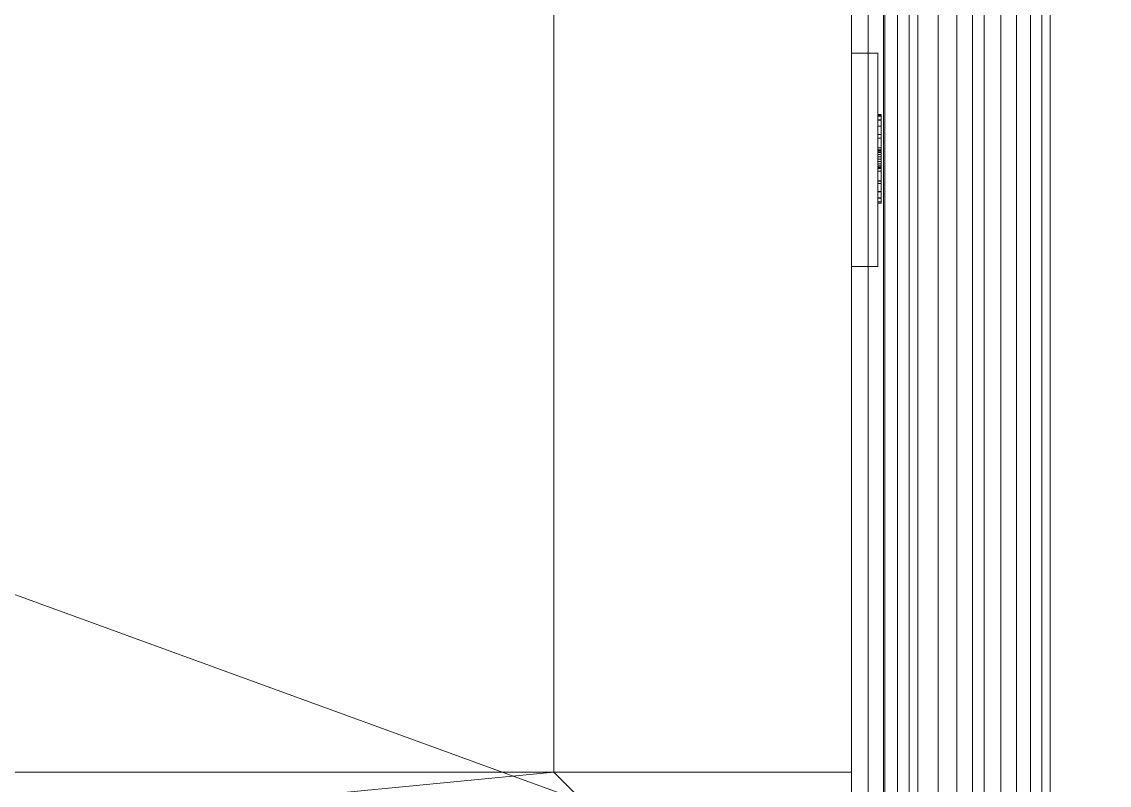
# Model space of a CAD drawing. Header units: inches. Extents: x -550 to 0, y -429 to 0.
# Drawn here: x -324.79 to -308.36, y -313.45 to -301.91 of the extents above; entities that cross this region are included whole.
import ezdxf

# ---------------------------------------------------------------- set-up
doc = ezdxf.new("R2010")
doc.units = ezdxf.units.IN
doc.header["$MEASUREMENT"] = 0
for name, color, linetype, lineweight in [('A-CLNG', 13, 'Continuous', 13), ('A-FLOR', 192, 'Continuous', 13), ('A-GENM', 13, 'Continuous', 9), ('A-WALL', 113, 'Continuous', 13), ('E-ELEC-FIXT', 91, 'Continuous', 9), ('Q-CASE', 31, 'Continuous', 9)]:
    doc.layers.add(name, color=color, linetype=linetype, lineweight=lineweight)

# ---------------------------------------------------------------- blocks, each defined once
blk = doc.blocks.new('Casework 1 - Casework 1-699169-_3D_')
at = {"layer": 'Q-CASE'}
mesh = blk.add_polyface(dxfattribs=at)
corners = [(-242.5, -291.25, 35), (-268.5, -291.25, 35), (-268.5, -398.25, 35), (-306.25, -398.25, 35), (-306.25, -422.25, 35), (-242.5, -422.25, 35), (-264, -358.25, 35), (-264, -341, 35), (-263.94, -340.547, 35), (-263.766, -340.125, 35), (-263.487, -339.763, 35), (-263.125, -339.484, 35), (-262.703, -339.31, 35), (-262.25, -339.25, 35), (-253, -339.25, 35), (-251.447, -339.454, 35), (-250, -340.054, 35), (-248.757, -341.007, 35), (-247.804, -342.25, 35), (-247.204, -343.697, 35), (-247, -345.25, 35), (-247, -354.25, 35), (-247.204, -355.803, 35), (-247.804, -357.25, 35), (-248.757, -358.493, 35), (-250, -359.446, 35), (-251.447, -360.046, 35), (-253, -360.25, 35), (-262, -360.25, 35), (-262.518, -360.182, 35), (-263, -359.982, 35), (-263.414, -359.664, 35), (-263.732, -359.25, 35), (-263.932, -358.768, 35), (-363.25, -398.25, 35), (-363.25, -422.25, 35), (-339.25, -422.25, 35), (-339.25, -398.25, 35)]
mesh.append_faces([[corners[k] for k in face] for face in [(35, 36, 37, 34)]])
mesh.append_faces([[corners[k] for k in face] for face in [(18, 0, 17), (23, 5, 22), (12, 1, 11), (9, 1, 8), (31, 2, 30), (33, 2, 32), (6, 2, 33), (29, 2, 28)]], dxfattribs={"vtx0": -1, "vtx1": -1})
mesh.append_faces([[corners[k] for k in face] for face in [(0, 18, 19), (0, 20, 21), (5, 23, 24), (2, 26, 27), (2, 25, 26), (2, 27, 28), (1, 9, 10), (2, 6, 7)]], dxfattribs={"vtx0": -1, "vtx2": -1})
mesh.append_faces([[corners[k] for k in face] for face in [(5, 24, 25, 2)]], dxfattribs={"vtx0": -1, "vtx2": -1, "vtx3": -1})
mesh.append_faces([[corners[k] for k in face] for face in [(19, 20, 0), (16, 17, 0), (15, 16, 0), (12, 13, 1), (10, 11, 1), (13, 14, 1), (31, 32, 2), (29, 30, 2)]], dxfattribs={"vtx1": -1, "vtx2": -1})
mesh.append_faces([[corners[k] for k in face] for face in [(14, 15, 0, 1), (21, 22, 5, 0), (7, 8, 1, 2)]], dxfattribs={"vtx1": -1, "vtx3": -1})
mesh.append_faces([[corners[k] for k in face] for face in [(2, 3, 4, 5)]], dxfattribs={"vtx3": -1})
mesh = blk.add_polyface(dxfattribs=at)
corners = [(-242.5, -291.25, 33), (-242.5, -422.25, 33), (-306.25, -422.25, 33), (-306.25, -398.25, 33), (-268.5, -398.25, 33), (-268.5, -291.25, 33), (-264, -341, 33), (-264, -358.25, 33), (-263.932, -358.768, 33), (-263.732, -359.25, 33), (-263.414, -359.664, 33), (-263, -359.982, 33), (-262.518, -360.182, 33), (-262, -360.25, 33), (-253, -360.25, 33), (-251.447, -360.046, 33), (-250, -359.446, 33), (-248.757, -358.493, 33), (-247.804, -357.25, 33), (-247.204, -355.803, 33), (-247, -354.25, 33), (-247, -345.25, 33), (-247.204, -343.697, 33), (-247.804, -342.25, 33), (-248.757, -341.007, 33), (-250, -340.054, 33), (-251.447, -339.454, 33), (-253, -339.25, 33), (-262.25, -339.25, 33), (-262.703, -339.31, 33), (-263.125, -339.484, 33), (-263.487, -339.763, 33), (-263.766, -340.125, 33), (-263.94, -340.547, 33), (-363.25, -422.25, 33), (-363.25, -398.25, 33), (-339.25, -398.25, 33), (-339.25, -422.25, 33)]
mesh.append_faces([[corners[k] for k in face] for face in [(34, 35, 36, 37)]])
mesh.append_faces([[corners[k] for k in face] for face in [(4, 1, 2, 3)]], dxfattribs={"vtx0": -1})
mesh.append_faces([[corners[k] for k in face] for face in [(32, 5, 31), (9, 4, 8), (26, 0, 25), (23, 0, 22), (15, 4, 14), (17, 1, 16), (14, 4, 13)]], dxfattribs={"vtx0": -1, "vtx1": -1})
mesh.append_faces([[corners[k] for k in face] for face in [(16, 1, 4, 15)]], dxfattribs={"vtx0": -1, "vtx1": -1, "vtx2": -1})
mesh.append_faces([[corners[k] for k in face] for face in [(5, 32, 33), (5, 33, 6, 4), (4, 6, 7), (4, 12, 13), (0, 23, 24), (1, 18, 19)]], dxfattribs={"vtx0": -1, "vtx2": -1})
mesh.append_faces([[corners[k] for k in face] for face in [(28, 29, 5), (30, 31, 5), (29, 30, 5), (7, 8, 4), (11, 12, 4), (10, 11, 4), (9, 10, 4), (26, 27, 0), (24, 25, 0), (21, 22, 0), (19, 20, 1), (17, 18, 1)]], dxfattribs={"vtx1": -1, "vtx2": -1})
mesh.append_faces([[corners[k] for k in face] for face in [(27, 28, 5, 0), (20, 21, 0, 1)]], dxfattribs={"vtx1": -1, "vtx3": -1})
mesh = blk.add_polyface(dxfattribs=at)
corners = [(-363.25, -399.25, 33), (-363.25, -422.25, 33), (-242.5, -422.25, 33), (-242.5, -292.25, 33), (-267.5, -292.25, 33), (-267.5, -308.25, 33), (-244.713, -308.25, 33), (-244.713, -330.25, 33), (-267.5, -330.25, 33), (-267.5, -399.25, 33), (-306.25, -399.25, 33), (-306.25, -421.25, 33), (-339.25, -421.25, 33), (-339.25, -399.25, 33), (-264, -358.25, 33), (-264, -341, 33), (-263.94, -340.547, 33), (-263.766, -340.125, 33), (-263.487, -339.763, 33), (-263.125, -339.484, 33), (-262.703, -339.31, 33), (-262.25, -339.25, 33), (-253, -339.25, 33), (-251.447, -339.454, 33), (-250, -340.054, 33), (-248.757, -341.007, 33), (-247.804, -342.25, 33), (-247.204, -343.697, 33), (-247, -345.25, 33), (-247, -354.25, 33), (-247.204, -355.803, 33), (-247.804, -357.25, 33), (-248.757, -358.493, 33), (-250, -359.446, 33), (-251.447, -360.046, 33), (-253, -360.25, 33), (-262, -360.25, 33), (-262.518, -360.182, 33), (-263, -359.982, 33), (-263.414, -359.664, 33), (-263.732, -359.25, 33), (-263.932, -358.768, 33)]
mesh.append_faces([[corners[k] for k in face] for face in [(6, 3, 4, 5)]], dxfattribs={"vtx0": -1})
mesh.append_faces([[corners[k] for k in face] for face in [(30, 2, 29), (19, 8, 18), (41, 9, 40), (38, 9, 37)]], dxfattribs={"vtx0": -1, "vtx1": -1})
mesh.append_faces([[corners[k] for k in face] for face in [(29, 2, 7, 28), (33, 9, 2, 32)]], dxfattribs={"vtx0": -1, "vtx1": -1, "vtx2": -1})
mesh.append_faces([[corners[k] for k in face] for face in [(3, 6, 7, 2), (7, 26, 27), (7, 27, 28), (22, 7, 8, 21), (2, 30, 31), (2, 31, 32), (9, 35, 36), (9, 34, 35), (9, 33, 34), (9, 36, 37), (9, 39, 40), (9, 41, 14)]], dxfattribs={"vtx0": -1, "vtx2": -1})
mesh.append_faces([[corners[k] for k in face] for face in [(25, 26, 7), (24, 25, 7), (23, 24, 7), (22, 23, 7), (19, 20, 8), (17, 18, 8), (16, 17, 8), (20, 21, 8), (15, 16, 8), (38, 39, 9)]], dxfattribs={"vtx1": -1, "vtx2": -1})
mesh.append_faces([[corners[k] for k in face] for face in [(14, 15, 8, 9), (11, 12, 1, 2)]], dxfattribs={"vtx1": -1, "vtx3": -1})
mesh.append_faces([[corners[k] for k in face] for face in [(9, 10, 11, 2)]], dxfattribs={"vtx2": -1, "vtx3": -1})
mesh.append_faces([[corners[k] for k in face] for face in [(12, 13, 0, 1)]], dxfattribs={"vtx3": -1})
mesh = blk.add_polyface(dxfattribs=at)
corners = [(-242.5, -292.25), (-242.5, -422.25), (-363.25, -422.25), (-363.25, -402.25), (-264.5, -402.25), (-264.5, -292.25)]
mesh.append_faces([[corners[k] for k in face] for face in [(0, 1, 4, 5)]], dxfattribs={"vtx1": -1})
mesh.append_faces([[corners[k] for k in face] for face in [(2, 3, 4, 1)]], dxfattribs={"vtx2": -1})
mesh = blk.add_polyface(dxfattribs=at)
corners = [(-267.5, -292.25, 3), (-264.5, -292.25, 3), (-264.5, -308.25, 3), (-267.5, -308.25, 3), (-267.5, -399.25, 3), (-267.5, -330.25, 3), (-264.5, -330.25, 3), (-264.5, -402.25, 3), (-306.25, -402.25, 3), (-306.25, -399.25, 3), (-363.25, -402.25, 3), (-363.25, -399.25, 3), (-339.25, -399.25, 3), (-339.25, -402.25, 3)]
mesh.append_faces([[corners[k] for k in face] for face in [(0, 1, 2, 3), (12, 13, 10, 11)]])
mesh.append_faces([[corners[k] for k in face] for face in [(4, 7, 8, 9)]], dxfattribs={"vtx0": -1})
mesh.append_faces([[corners[k] for k in face] for face in [(6, 7, 4, 5)]], dxfattribs={"vtx1": -1})
blk = doc.blocks.new('Switch 4 - Switch 4-645439-_3D_')
at = {"layer": 'E-ELEC-FIXT'}
mesh = blk.add_polyface(dxfattribs=at)
corners = [(-1.612, 0.394), (-1.612, 0.394, 4.893), (1.612, 0.394, 4.893), (1.612, 0.394)]
mesh.append_faces([[corners[k] for k in face] for face in [(2, 3, 0, 1)]])
mesh = blk.add_polyface(dxfattribs=at)
corners = [(-1.612, 0.394), (1.612, 0.394), (1.612, 0), (-1.612, 0)]
mesh.append_faces([[corners[k] for k in face] for face in [(0, 1, 2, 3)]])
mesh = blk.add_polyface(dxfattribs=at)
corners = [(1.612, 0.394, 4.893), (-1.612, 0.394, 4.893), (-1.612, 0, 4.893), (1.612, 0, 4.893)]
mesh.append_faces([[corners[k] for k in face] for face in [(0, 1, 2, 3)]])
mesh = blk.add_polyface(dxfattribs=at)
corners = [(-1.612, 0.394, 4.893), (-1.612, 0.394), (-1.612, 0), (-1.612, 0, 4.893)]
mesh.append_faces([[corners[k] for k in face] for face in [(0, 1, 2, 3)]])
mesh = blk.add_polyface(dxfattribs=at)
corners = [(0.358, 0.444, 2.841), (-0.384, 0.444, 2.841), (-0.509, 0.444, 2.948), (-0.604, 0.444, 3.083), (-0.663, 0.444, 3.237), (-0.683, 0.444, 3.4), (-0.663, 0.444, 3.563), (-0.604, 0.444, 3.717), (-0.509, 0.444, 3.851), (-0.384, 0.444, 3.959), (0.358, 0.444, 3.959), (0.482, 0.444, 3.851), (0.577, 0.444, 3.717), (0.636, 0.444, 3.563), (0.656, 0.444, 3.4), (0.636, 0.444, 3.237), (0.577, 0.444, 3.083), (0.482, 0.444, 2.948), (-0.183, 0.444, 3.735), (-0.328, 0.444, 3.735), (-0.328, 0.444, 3.317), (-0.183, 0.444, 3.317), (0.17, 0.444, 3.7), (0.17, 0.444, 3.346), (0.32, 0.444, 3.346), (0.32, 0.444, 3.7), (0.131, 0.444, 2.904), (0.131, 0.444, 3.04), (0.126, 0.444, 3.076), (0.112, 0.444, 3.11), (0.09, 0.444, 3.139), (0.06, 0.444, 3.162), (0.026, 0.444, 3.176), (-0.01, 0.444, 3.181), (-0.046, 0.444, 3.176), (-0.08, 0.444, 3.162), (-0.11, 0.444, 3.139), (-0.132, 0.444, 3.11), (-0.146, 0.444, 3.076), (-0.151, 0.444, 3.04), (-0.151, 0.444, 2.904), (0.356, 0.444, 1.346), (-0.383, 0.444, 1.346), (-0.507, 0.444, 1.453), (-0.601, 0.444, 1.587), (-0.66, 0.444, 1.74), (-0.68, 0.444, 1.903), (-0.66, 0.444, 2.065), (-0.601, 0.444, 2.218), (-0.507, 0.444, 2.352), (-0.383, 0.444, 2.459), (0.356, 0.444, 2.459), (0.48, 0.444, 2.352), (0.574, 0.444, 2.218), (0.633, 0.444, 2.065), (0.653, 0.444, 1.903), (0.633, 0.444, 1.74), (0.574, 0.444, 1.587), (0.48, 0.444, 1.453), (-0.183, 0.444, 2.199), (-0.326, 0.444, 2.199), (-0.326, 0.444, 1.846), (-0.183, 0.444, 1.846), (0.169, 0.444, 2.202), (0.169, 0.444, 1.849), (0.319, 0.444, 1.849), (0.319, 0.444, 2.202), (0.13, 0.444, 1.409), (0.13, 0.444, 1.544), (0.125, 0.444, 1.581), (0.111, 0.444, 1.614), (0.089, 0.444, 1.643), (0.06, 0.444, 1.666), (0.026, 0.444, 1.68), (-0.01, 0.444, 1.684), (-0.046, 0.444, 1.68), (-0.08, 0.444, 1.666), (-0.109, 0.444, 1.643), (-0.131, 0.444, 1.614), (-0.146, 0.444, 1.581), (-0.15, 0.444, 1.544), (-0.15, 0.444, 1.409)]
mesh.append_faces([[corners[k] for k in face] for face in [(28, 17, 27), (25, 13, 24), (5, 20, 4), (69, 58, 68), (66, 54, 65), (46, 61, 45)]], dxfattribs={"vtx0": -1, "vtx1": -1})
mesh.append_faces([[corners[k] for k in face] for face in [(10, 22, 18, 9), (51, 63, 59, 50)]], dxfattribs={"vtx0": -1, "vtx1": -1, "vtx2": -1})
mesh.append_faces([[corners[k] for k in face] for face in [(0, 26, 27, 17), (23, 30, 31), (24, 28, 29), (23, 31, 32), (24, 15, 16), (23, 32, 33), (21, 35, 36), (21, 34, 35), (21, 36, 37, 20), (2, 38, 39), (6, 19, 20, 5), (9, 18, 19, 8), (41, 67, 68, 58), (64, 71, 72), (65, 69, 70), (64, 72, 73), (65, 56, 57), (59, 63, 64, 62), (64, 73, 74), (62, 76, 77), (62, 75, 76), (62, 77, 78, 61), (43, 79, 80), (50, 59, 60, 49), (47, 60, 61, 46)]], dxfattribs={"vtx0": -1, "vtx2": -1})
mesh.append_faces([[corners[k] for k in face] for face in [(24, 16, 17, 28), (20, 37, 38, 2), (65, 57, 58, 69), (61, 78, 79, 43)]], dxfattribs={"vtx0": -1, "vtx2": -1, "vtx3": -1})
mesh.append_faces([[corners[k] for k in face] for face in [(24, 13, 14, 15), (25, 11, 12, 13), (20, 2, 3, 4), (19, 6, 7, 8), (65, 54, 55, 56), (61, 43, 44, 45), (60, 47, 48, 49)]], dxfattribs={"vtx0": -1, "vtx3": -1})
mesh.append_faces([[corners[k] for k in face] for face in [(53, 54, 66, 52)]], dxfattribs={"vtx1": -1, "vtx2": -1})
mesh.append_faces([[corners[k] for k in face] for face in [(33, 34, 21, 23), (74, 75, 62, 64)]], dxfattribs={"vtx1": -1, "vtx2": -1, "vtx3": -1})
mesh.append_faces([[corners[k] for k in face] for face in [(40, 26, 0, 1), (29, 30, 23, 24), (25, 22, 10, 11), (22, 23, 21, 18), (39, 40, 1, 2), (81, 67, 41, 42), (70, 71, 64, 65), (66, 63, 51, 52), (80, 81, 42, 43)]], dxfattribs={"vtx1": -1, "vtx3": -1})
mesh = blk.add_polyface(dxfattribs=at)
corners = [(-0.384, 0.444, 3.959), (-0.509, 0.444, 3.851), (-0.604, 0.444, 3.717), (-0.663, 0.444, 3.563), (-0.683, 0.444, 3.4), (-0.663, 0.444, 3.237), (-0.604, 0.444, 3.083), (-0.509, 0.444, 2.948), (-0.384, 0.444, 2.841), (-0.384, 0.394, 2.841), (-0.509, 0.394, 2.948), (-0.604, 0.394, 3.083), (-0.663, 0.394, 3.237), (-0.683, 0.394, 3.4), (-0.663, 0.394, 3.563), (-0.604, 0.394, 3.717), (-0.509, 0.394, 3.851), (-0.384, 0.394, 3.959)]
mesh.append_faces([[corners[k] for k in face] for face in [(9, 10, 7, 8), (0, 1, 16, 17)]], dxfattribs={"vtx1": -1})
mesh.append_faces([[corners[k] for k in face] for face in [(10, 11, 6, 7), (11, 12, 5, 6), (4, 5, 12, 13), (13, 14, 3, 4), (14, 15, 2, 3), (15, 16, 1, 2)]], dxfattribs={"vtx1": -1, "vtx3": -1})
mesh = blk.add_polyface(dxfattribs=at)
corners = [(0.358, 0.394, 2.841), (0.482, 0.394, 2.948), (0.577, 0.394, 3.083), (0.636, 0.394, 3.237), (0.656, 0.394, 3.4), (0.636, 0.394, 3.563), (0.577, 0.394, 3.717), (0.482, 0.394, 3.851), (0.358, 0.394, 3.959), (-0.384, 0.394, 3.959), (-0.509, 0.394, 3.851), (-0.604, 0.394, 3.717), (-0.663, 0.394, 3.563), (-0.683, 0.394, 3.4), (-0.663, 0.394, 3.237), (-0.604, 0.394, 3.083), (-0.509, 0.394, 2.948), (-0.384, 0.394, 2.841), (-0.183, 0.394, 3.735), (-0.183, 0.394, 3.317), (-0.328, 0.394, 3.317), (-0.328, 0.394, 3.735), (0.17, 0.394, 3.7), (0.32, 0.394, 3.7), (0.32, 0.394, 3.346), (0.17, 0.394, 3.346), (0.131, 0.394, 2.904), (-0.151, 0.394, 2.904), (-0.151, 0.394, 3.04), (-0.146, 0.394, 3.076), (-0.132, 0.394, 3.11), (-0.11, 0.394, 3.139), (-0.08, 0.394, 3.162), (-0.046, 0.394, 3.176), (-0.01, 0.394, 3.181), (0.026, 0.394, 3.176), (0.06, 0.394, 3.162), (0.09, 0.394, 3.139), (0.112, 0.394, 3.11), (0.126, 0.394, 3.076), (0.131, 0.394, 3.04), (0.356, 0.394, 1.346), (0.48, 0.394, 1.453), (0.574, 0.394, 1.587), (0.633, 0.394, 1.74), (0.653, 0.394, 1.903), (0.633, 0.394, 2.065), (0.574, 0.394, 2.218), (0.48, 0.394, 2.352), (0.356, 0.394, 2.459), (-0.383, 0.394, 2.459), (-0.507, 0.394, 2.352), (-0.601, 0.394, 2.218), (-0.66, 0.394, 2.065), (-0.68, 0.394, 1.903), (-0.66, 0.394, 1.74), (-0.601, 0.394, 1.587), (-0.507, 0.394, 1.453), (-0.383, 0.394, 1.346), (-0.183, 0.394, 2.199), (-0.183, 0.394, 1.846), (-0.326, 0.394, 1.846), (-0.326, 0.394, 2.199), (0.169, 0.394, 2.202), (0.319, 0.394, 2.202), (0.319, 0.394, 1.849), (0.169, 0.394, 1.849), (0.13, 0.394, 1.409), (-0.15, 0.394, 1.409), (-0.15, 0.394, 1.544), (-0.146, 0.394, 1.581), (-0.131, 0.394, 1.614), (-0.109, 0.394, 1.643), (-0.08, 0.394, 1.666), (-0.046, 0.394, 1.68), (-0.01, 0.394, 1.684), (0.026, 0.394, 1.68), (0.06, 0.394, 1.666), (0.089, 0.394, 1.643), (0.111, 0.394, 1.614), (0.125, 0.394, 1.581), (0.13, 0.394, 1.544)]
mesh.append_faces([[corners[k] for k in face] for face in [(29, 16, 28), (21, 12, 20), (4, 24, 3), (70, 57, 69), (62, 53, 61), (45, 65, 44)]], dxfattribs={"vtx0": -1, "vtx1": -1})
mesh.append_faces([[corners[k] for k in face] for face in [(17, 27, 28, 16), (27, 17, 0, 26), (19, 31, 32), (20, 29, 30), (19, 32, 33), (20, 14, 15), (22, 18, 19, 25), (19, 33, 34), (25, 36, 37), (25, 35, 36), (25, 37, 38, 24), (1, 39, 40), (5, 23, 24, 4), (8, 22, 23, 7), (58, 68, 69, 57), (68, 58, 41, 67), (60, 72, 73), (61, 70, 71), (60, 73, 74), (61, 55, 56), (60, 74, 75), (66, 77, 78), (66, 76, 77), (66, 78, 79, 65), (42, 80, 81), (49, 63, 64, 48), (46, 64, 65, 45)]], dxfattribs={"vtx0": -1, "vtx2": -1})
mesh.append_faces([[corners[k] for k in face] for face in [(20, 15, 16, 29), (24, 38, 39, 1), (61, 56, 57, 70), (65, 79, 80, 42)]], dxfattribs={"vtx0": -1, "vtx2": -1, "vtx3": -1})
mesh.append_faces([[corners[k] for k in face] for face in [(20, 12, 13, 14), (21, 10, 11, 12), (24, 1, 2, 3), (23, 5, 6, 7), (61, 53, 54, 55), (65, 42, 43, 44), (64, 46, 47, 48)]], dxfattribs={"vtx0": -1, "vtx3": -1})
mesh.append_faces([[corners[k] for k in face] for face in [(52, 53, 62, 51)]], dxfattribs={"vtx1": -1, "vtx2": -1})
mesh.append_faces([[corners[k] for k in face] for face in [(8, 9, 18, 22), (34, 35, 25, 19), (49, 50, 59, 63), (75, 76, 66, 60)]], dxfattribs={"vtx1": -1, "vtx2": -1, "vtx3": -1})
mesh.append_faces([[corners[k] for k in face] for face in [(30, 31, 19, 20), (21, 18, 9, 10), (40, 26, 0, 1), (71, 72, 60, 61), (62, 59, 50, 51), (59, 60, 66, 63), (81, 67, 41, 42)]], dxfattribs={"vtx1": -1, "vtx3": -1})
mesh = blk.add_polyface(dxfattribs=at)
corners = [(-0.383, 0.444, 2.459), (-0.507, 0.444, 2.352), (-0.601, 0.444, 2.218), (-0.66, 0.444, 2.065), (-0.68, 0.444, 1.903), (-0.66, 0.444, 1.74), (-0.601, 0.444, 1.587), (-0.507, 0.444, 1.453), (-0.383, 0.444, 1.346), (-0.383, 0.394, 1.346), (-0.507, 0.394, 1.453), (-0.601, 0.394, 1.587), (-0.66, 0.394, 1.74), (-0.68, 0.394, 1.903), (-0.66, 0.394, 2.065), (-0.601, 0.394, 2.218), (-0.507, 0.394, 2.352), (-0.383, 0.394, 2.459)]
mesh.append_faces([[corners[k] for k in face] for face in [(9, 10, 7, 8), (0, 1, 16, 17)]], dxfattribs={"vtx1": -1})
mesh.append_faces([[corners[k] for k in face] for face in [(10, 11, 6, 7), (11, 12, 5, 6), (4, 5, 12, 13), (13, 14, 3, 4), (14, 15, 2, 3), (15, 16, 1, 2)]], dxfattribs={"vtx1": -1, "vtx3": -1})
mesh = blk.add_polyface(dxfattribs=at)
corners = [(0.358, 0.444, 3.959), (-0.384, 0.444, 3.959), (-0.384, 0.394, 3.959), (0.358, 0.394, 3.959)]
mesh.append_faces([[corners[k] for k in face] for face in [(3, 0, 1, 2)]])
mesh = blk.add_polyface(dxfattribs=at)
corners = [(-0.384, 0.444, 2.841), (0.358, 0.444, 2.841), (0.358, 0.394, 2.841), (-0.384, 0.394, 2.841)]
mesh.append_faces([[corners[k] for k in face] for face in [(0, 1, 2, 3)]])
mesh = blk.add_polyface(dxfattribs=at)
corners = [(0.356, 0.444, 2.459), (-0.383, 0.444, 2.459), (-0.383, 0.394, 2.459), (0.356, 0.394, 2.459)]
mesh.append_faces([[corners[k] for k in face] for face in [(3, 0, 1, 2)]])
mesh = blk.add_polyface(dxfattribs=at)
corners = [(-0.383, 0.444, 1.346), (0.356, 0.444, 1.346), (0.356, 0.394, 1.346), (-0.383, 0.394, 1.346)]
mesh.append_faces([[corners[k] for k in face] for face in [(3, 0, 1, 2)]])
mesh = blk.add_polyface(dxfattribs=at)
corners = [(-0.183, 0.444, 3.317), (-0.328, 0.444, 3.317), (-0.328, 0.394, 3.317), (-0.183, 0.394, 3.317)]
mesh.append_faces([[corners[k] for k in face] for face in [(0, 1, 2, 3)]])
mesh = blk.add_polyface(dxfattribs=at)
corners = [(-0.328, 0.444, 3.317), (-0.328, 0.444, 3.735), (-0.328, 0.394, 3.735), (-0.328, 0.394, 3.317)]
mesh.append_faces([[corners[k] for k in face] for face in [(0, 1, 2, 3)]])
mesh = blk.add_polyface(dxfattribs=at)
corners = [(-0.328, 0.444, 3.735), (-0.183, 0.444, 3.735), (-0.183, 0.394, 3.735), (-0.328, 0.394, 3.735)]
mesh.append_faces([[corners[k] for k in face] for face in [(3, 0, 1, 2)]])
mesh = blk.add_polyface(dxfattribs=at)
corners = [(-0.183, 0.444, 1.846), (-0.326, 0.444, 1.846), (-0.326, 0.394, 1.846), (-0.183, 0.394, 1.846)]
mesh.append_faces([[corners[k] for k in face] for face in [(0, 1, 2, 3)]])
mesh = blk.add_polyface(dxfattribs=at)
corners = [(-0.326, 0.444, 1.846), (-0.326, 0.444, 2.199), (-0.326, 0.394, 2.199), (-0.326, 0.394, 1.846)]
mesh.append_faces([[corners[k] for k in face] for face in [(0, 1, 2, 3)]])
mesh = blk.add_polyface(dxfattribs=at)
corners = [(-0.326, 0.444, 2.199), (-0.183, 0.444, 2.199), (-0.183, 0.394, 2.199), (-0.326, 0.394, 2.199)]
mesh.append_faces([[corners[k] for k in face] for face in [(3, 0, 1, 2)]])
mesh = blk.add_polyface(dxfattribs=at)
corners = [(-0.183, 0.444, 3.735), (-0.183, 0.444, 3.317), (-0.183, 0.394, 3.317), (-0.183, 0.394, 3.735)]
mesh.append_faces([[corners[k] for k in face] for face in [(0, 1, 2, 3)]])
mesh = blk.add_polyface(dxfattribs=at)
corners = [(-0.183, 0.444, 2.199), (-0.183, 0.444, 1.846), (-0.183, 0.394, 1.846), (-0.183, 0.394, 2.199)]
mesh.append_faces([[corners[k] for k in face] for face in [(0, 1, 2, 3)]])
mesh = blk.add_polyface(dxfattribs=at)
corners = [(0.131, 0.444, 2.904), (-0.151, 0.444, 2.904), (-0.151, 0.394, 2.904), (0.131, 0.394, 2.904)]
mesh.append_faces([[corners[k] for k in face] for face in [(0, 1, 2, 3)]])
mesh = blk.add_polyface(dxfattribs=at)
corners = [(-0.151, 0.444, 2.904), (-0.151, 0.444, 3.04), (-0.151, 0.394, 3.04), (-0.151, 0.394, 2.904)]
mesh.append_faces([[corners[k] for k in face] for face in [(3, 0, 1, 2)]])
mesh = blk.add_polyface(dxfattribs=at)
corners = [(-0.151, 0.444, 3.04), (-0.146, 0.444, 3.076), (-0.132, 0.444, 3.11), (-0.11, 0.444, 3.139), (-0.08, 0.444, 3.162), (-0.046, 0.444, 3.176), (-0.01, 0.444, 3.181), (0.026, 0.444, 3.176), (0.06, 0.444, 3.162), (0.09, 0.444, 3.139), (0.112, 0.444, 3.11), (0.126, 0.444, 3.076), (0.131, 0.444, 3.04), (0.131, 0.394, 3.04), (0.126, 0.394, 3.076), (0.112, 0.394, 3.11), (0.09, 0.394, 3.139), (0.06, 0.394, 3.162), (0.026, 0.394, 3.176), (-0.01, 0.394, 3.181), (-0.046, 0.394, 3.176), (-0.08, 0.394, 3.162), (-0.11, 0.394, 3.139), (-0.132, 0.394, 3.11), (-0.146, 0.394, 3.076), (-0.151, 0.394, 3.04)]
mesh.append_faces([[corners[k] for k in face] for face in [(0, 1, 24, 25)]], dxfattribs={"vtx1": -1})
mesh.append_faces([[corners[k] for k in face] for face in [(10, 11, 14, 15), (8, 9, 16, 17), (9, 10, 15, 16), (7, 8, 17, 18), (18, 19, 6, 7), (4, 5, 20, 21), (3, 4, 21, 22), (1, 2, 23, 24), (2, 3, 22, 23), (19, 20, 5, 6)]], dxfattribs={"vtx1": -1, "vtx3": -1})
mesh.append_faces([[corners[k] for k in face] for face in [(11, 12, 13, 14)]], dxfattribs={"vtx3": -1})
mesh = blk.add_polyface(dxfattribs=at)
corners = [(0.13, 0.444, 1.409), (-0.15, 0.444, 1.409), (-0.15, 0.394, 1.409), (0.13, 0.394, 1.409)]
mesh.append_faces([[corners[k] for k in face] for face in [(0, 1, 2, 3)]])
mesh = blk.add_polyface(dxfattribs=at)
corners = [(-0.15, 0.444, 1.409), (-0.15, 0.444, 1.544), (-0.15, 0.394, 1.544), (-0.15, 0.394, 1.409)]
mesh.append_faces([[corners[k] for k in face] for face in [(0, 1, 2, 3)]])
mesh = blk.add_polyface(dxfattribs=at)
corners = [(-0.15, 0.444, 1.544), (-0.146, 0.444, 1.581), (-0.131, 0.444, 1.614), (-0.109, 0.444, 1.643), (-0.08, 0.444, 1.666), (-0.046, 0.444, 1.68), (-0.01, 0.444, 1.684), (0.026, 0.444, 1.68), (0.06, 0.444, 1.666), (0.089, 0.444, 1.643), (0.111, 0.444, 1.614), (0.125, 0.444, 1.581), (0.13, 0.444, 1.544), (0.13, 0.394, 1.544), (0.125, 0.394, 1.581), (0.111, 0.394, 1.614), (0.089, 0.394, 1.643), (0.06, 0.394, 1.666), (0.026, 0.394, 1.68), (-0.01, 0.394, 1.684), (-0.046, 0.394, 1.68), (-0.08, 0.394, 1.666), (-0.109, 0.394, 1.643), (-0.131, 0.394, 1.614), (-0.146, 0.394, 1.581), (-0.15, 0.394, 1.544)]
mesh.append_faces([[corners[k] for k in face] for face in [(0, 1, 24, 25)]], dxfattribs={"vtx1": -1})
mesh.append_faces([[corners[k] for k in face] for face in [(10, 11, 14, 15), (8, 9, 16, 17), (9, 10, 15, 16), (7, 8, 17, 18), (18, 19, 6, 7), (4, 5, 20, 21), (3, 4, 21, 22), (1, 2, 23, 24), (2, 3, 22, 23), (19, 20, 5, 6)]], dxfattribs={"vtx1": -1, "vtx3": -1})
mesh.append_faces([[corners[k] for k in face] for face in [(11, 12, 13, 14)]], dxfattribs={"vtx3": -1})
mesh = blk.add_polyface(dxfattribs=at)
corners = [(0.13, 0.444, 1.544), (0.13, 0.444, 1.409), (0.13, 0.394, 1.409), (0.13, 0.394, 1.544)]
mesh.append_faces([[corners[k] for k in face] for face in [(3, 0, 1, 2)]])
mesh = blk.add_polyface(dxfattribs=at)
corners = [(0.131, 0.444, 3.04), (0.131, 0.444, 2.904), (0.131, 0.394, 2.904), (0.131, 0.394, 3.04)]
mesh.append_faces([[corners[k] for k in face] for face in [(3, 0, 1, 2)]])
mesh = blk.add_polyface(dxfattribs=at)
corners = [(0.169, 0.444, 2.202), (0.319, 0.444, 2.202), (0.319, 0.394, 2.202), (0.169, 0.394, 2.202)]
mesh.append_faces([[corners[k] for k in face] for face in [(3, 0, 1, 2)]])
mesh = blk.add_polyface(dxfattribs=at)
corners = [(0.319, 0.444, 1.849), (0.169, 0.444, 1.849), (0.169, 0.394, 1.849), (0.319, 0.394, 1.849)]
mesh.append_faces([[corners[k] for k in face] for face in [(0, 1, 2, 3)]])
mesh = blk.add_polyface(dxfattribs=at)
corners = [(0.169, 0.444, 1.849), (0.169, 0.444, 2.202), (0.169, 0.394, 2.202), (0.169, 0.394, 1.849)]
mesh.append_faces([[corners[k] for k in face] for face in [(0, 1, 2, 3)]])
mesh = blk.add_polyface(dxfattribs=at)
corners = [(0.17, 0.444, 3.7), (0.32, 0.444, 3.7), (0.32, 0.394, 3.7), (0.17, 0.394, 3.7)]
mesh.append_faces([[corners[k] for k in face] for face in [(3, 0, 1, 2)]])
mesh = blk.add_polyface(dxfattribs=at)
corners = [(0.32, 0.444, 3.346), (0.17, 0.444, 3.346), (0.17, 0.394, 3.346), (0.32, 0.394, 3.346)]
mesh.append_faces([[corners[k] for k in face] for face in [(0, 1, 2, 3)]])
mesh = blk.add_polyface(dxfattribs=at)
corners = [(0.17, 0.444, 3.346), (0.17, 0.444, 3.7), (0.17, 0.394, 3.7), (0.17, 0.394, 3.346)]
mesh.append_faces([[corners[k] for k in face] for face in [(0, 1, 2, 3)]])
mesh = blk.add_polyface(dxfattribs=at)
corners = [(0.319, 0.444, 2.202), (0.319, 0.444, 1.849), (0.319, 0.394, 1.849), (0.319, 0.394, 2.202)]
mesh.append_faces([[corners[k] for k in face] for face in [(0, 1, 2, 3)]])
mesh = blk.add_polyface(dxfattribs=at)
corners = [(0.32, 0.444, 3.7), (0.32, 0.444, 3.346), (0.32, 0.394, 3.346), (0.32, 0.394, 3.7)]
mesh.append_faces([[corners[k] for k in face] for face in [(0, 1, 2, 3)]])
mesh = blk.add_polyface(dxfattribs=at)
corners = [(0.356, 0.444, 1.346), (0.48, 0.444, 1.453), (0.574, 0.444, 1.587), (0.633, 0.444, 1.74), (0.653, 0.444, 1.903), (0.633, 0.444, 2.065), (0.574, 0.444, 2.218), (0.48, 0.444, 2.352), (0.356, 0.444, 2.459), (0.356, 0.394, 2.459), (0.48, 0.394, 2.352), (0.574, 0.394, 2.218), (0.633, 0.394, 2.065), (0.653, 0.394, 1.903), (0.633, 0.394, 1.74), (0.574, 0.394, 1.587), (0.48, 0.394, 1.453), (0.356, 0.394, 1.346)]
mesh.append_faces([[corners[k] for k in face] for face in [(9, 10, 7, 8), (0, 1, 16, 17)]], dxfattribs={"vtx1": -1})
mesh.append_faces([[corners[k] for k in face] for face in [(10, 11, 6, 7), (11, 12, 5, 6), (4, 5, 12, 13), (13, 14, 3, 4), (14, 15, 2, 3), (15, 16, 1, 2)]], dxfattribs={"vtx1": -1, "vtx3": -1})
mesh = blk.add_polyface(dxfattribs=at)
corners = [(0.358, 0.444, 2.841), (0.482, 0.444, 2.948), (0.577, 0.444, 3.083), (0.636, 0.444, 3.237), (0.656, 0.444, 3.4), (0.636, 0.444, 3.563), (0.577, 0.444, 3.717), (0.482, 0.444, 3.851), (0.358, 0.444, 3.959), (0.358, 0.394, 3.959), (0.482, 0.394, 3.851), (0.577, 0.394, 3.717), (0.636, 0.394, 3.563), (0.656, 0.394, 3.4), (0.636, 0.394, 3.237), (0.577, 0.394, 3.083), (0.482, 0.394, 2.948), (0.358, 0.394, 2.841)]
mesh.append_faces([[corners[k] for k in face] for face in [(9, 10, 7, 8), (0, 1, 16, 17)]], dxfattribs={"vtx1": -1})
mesh.append_faces([[corners[k] for k in face] for face in [(10, 11, 6, 7), (11, 12, 5, 6), (4, 5, 12, 13), (13, 14, 3, 4), (14, 15, 2, 3), (15, 16, 1, 2)]], dxfattribs={"vtx1": -1, "vtx3": -1})
mesh = blk.add_polyface(dxfattribs=at)
corners = [(1.612, 0.394), (1.612, 0.394, 4.893), (1.612, 0, 4.893), (1.612, 0)]
mesh.append_faces([[corners[k] for k in face] for face in [(0, 1, 2, 3)]])
mesh = blk.add_polyface(dxfattribs=at)
corners = [(-1.612, 0), (1.612, 0), (1.612, 0, 4.893), (-1.612, 0, 4.893)]
mesh.append_faces([[corners[k] for k in face] for face in [(1, 2, 3, 0)]])
blk = doc.blocks.new('Generic Models 49 - Generic Models 49-773309-_3D_')
at = {"layer": 'A-GENM'}
mesh = blk.add_polyface(dxfattribs=at)
corners = [(-369.75, -284.75, 106), (-369.75, -287.75, 106), (-312.25, -287.75, 106), (-312.25, -317.75, 106), (-363.25, -317.75, 106), (-363.25, -422.25, 106), (-6.5, -422.25, 106), (-6.5, -298.25, 106), (-58.25, -243.25, 106), (-213.25, -243.25, 106), (-223.5, -230.546, 106), (-223.5, -174, 106), (-273, -174, 106), (-273, -177, 106), (-226.5, -177, 106), (-226.5, -231.605, 106), (-214.684, -246.25, 106), (-59.546, -246.25, 106), (-9.5, -299.439, 106), (-9.5, -419.25, 106), (-360.25, -419.25, 106), (-360.25, -320.75, 106), (-309.25, -320.75, 106), (-309.25, -284.75, 106)]
mesh.append_faces([[corners[k] for k in face] for face in [(9, 16, 17, 8), (19, 6, 7, 18)]], dxfattribs={"vtx0": -1, "vtx2": -1})
mesh.append_faces([[corners[k] for k in face] for face in [(4, 5, 20, 21), (19, 20, 5, 6), (21, 22, 3, 4), (2, 3, 22, 23), (17, 18, 7, 8), (10, 11, 14, 15), (9, 10, 15, 16)]], dxfattribs={"vtx1": -1, "vtx3": -1})
mesh.append_faces([[corners[k] for k in face] for face in [(0, 1, 2, 23), (12, 13, 14, 11)]], dxfattribs={"vtx2": -1})
mesh = blk.add_polyface(dxfattribs=at)
corners = [(-310.25, -285.75, 105.333), (-309.998, -285.498, 105.363), (-309.759, -285.259, 105.451), (-309.547, -285.047, 105.592), (-309.375, -284.875, 105.778), (-309.25, -284.75, 106), (-309.25, -320.75, 106), (-309.375, -320.625, 105.778), (-309.547, -320.453, 105.592), (-309.759, -320.241, 105.451), (-309.998, -320.002, 105.363), (-310.25, -319.75, 105.333)]
mesh.append_faces([[corners[k] for k in face] for face in [(6, 7, 4, 5)]], dxfattribs={"vtx1": -1})
mesh.append_faces([[corners[k] for k in face] for face in [(7, 8, 3, 4), (2, 3, 8, 9), (9, 10, 1, 2)]], dxfattribs={"vtx1": -1, "vtx3": -1})
mesh.append_faces([[corners[k] for k in face] for face in [(10, 11, 0, 1)]], dxfattribs={"vtx3": -1})
mesh = blk.add_polyface(dxfattribs=at)
corners = [(-311.25, -286.75, 104.667), (-310.943, -286.443, 104.729), (-310.662, -286.162, 104.868), (-310.426, -285.926, 105.074), (-310.25, -285.75, 105.333), (-310.25, -319.75, 105.333), (-310.426, -319.574, 105.074), (-310.662, -319.338, 104.868), (-310.943, -319.057, 104.729), (-311.25, -318.75, 104.667)]
mesh.append_faces([[corners[k] for k in face] for face in [(5, 6, 3, 4), (0, 1, 8, 9)]], dxfattribs={"vtx1": -1})
mesh.append_faces([[corners[k] for k in face] for face in [(2, 3, 6, 7), (7, 8, 1, 2)]], dxfattribs={"vtx1": -1, "vtx3": -1})
mesh = blk.add_polyface(dxfattribs=at)
corners = [(-312.25, -287.75, 104), (-312.002, -287.502, 104.041), (-311.768, -287.268, 104.133), (-311.558, -287.058, 104.272), (-311.383, -286.883, 104.453), (-311.25, -286.75, 104.667), (-311.25, -318.75, 104.667), (-311.383, -318.617, 104.453), (-311.558, -318.442, 104.272), (-311.768, -318.232, 104.133), (-312.002, -317.998, 104.041), (-312.25, -317.75, 104)]
mesh.append_faces([[corners[k] for k in face] for face in [(6, 7, 4, 5)]], dxfattribs={"vtx1": -1})
mesh.append_faces([[corners[k] for k in face] for face in [(7, 8, 3, 4), (2, 3, 8, 9), (9, 10, 1, 2)]], dxfattribs={"vtx1": -1, "vtx3": -1})
mesh.append_faces([[corners[k] for k in face] for face in [(10, 11, 0, 1)]], dxfattribs={"vtx3": -1})
mesh = blk.add_polyface(dxfattribs=at)
corners = [(-312.25, -287.75, 106), (-312.25, -287.75, 104), (-312.25, -317.75, 104), (-312.25, -317.75, 106)]
mesh.append_faces([[corners[k] for k in face] for face in [(0, 1, 2, 3)]])

msp = doc.modelspace()

# ---------------------------------------------------------------- block references
at = {"layer": 'A-GENM'}
msp.add_blockref('Generic Models 49 - Generic Models 49-773309-_3D_', (0, 0), dxfattribs=at)
at = {"layer": 'E-ELEC-FIXT', "rotation": 269.9999999999997}
msp.add_blockref('Switch 4 - Switch 4-645439-_3D_', (-312.25, -304, 9), dxfattribs=at)
at = {"layer": 'Q-CASE'}
msp.add_blockref('Casework 1 - Casework 1-699169-_3D_', (0, 0), dxfattribs=at)

# ---------------------------------------------------------------- meshes
at = {"layer": 'A-CLNG'}
mesh = msp.add_polyface(dxfattribs=at)
corners = [(-318.75, 0, 111.906), (-318.75, -230.25, 111.906), (-312.25, -230.25, 111.906), (-312.25, -236.75, 111.906), (-318.75, -236.75, 111.906), (-364.25, -236.75, 111.906), (-364.25, -284.75, 111.906), (-369.75, -284.75, 111.906), (-369.75, -294.25, 111.906), (-534.25, -294.25, 111.906), (-534.25, -428.75, 111.906), (0, -428.75, 111.906), (0, 0, 111.906), (-312.25, -227.783, 111.906), (-312.25, -117.5, 111.906), (-273, -117.5, 111.906), (-273, -174, 111.906), (-273.535, -174, 111.906), (-273.535, -227.783, 111.906)]
mesh.append_faces([[corners[k] for k in face] for face in [(12, 18, 11)]], dxfattribs={"vtx0": -1, "vtx1": -1})
mesh.append_faces([[corners[k] for k in face] for face in [(11, 18, 8)]], dxfattribs={"vtx0": -1, "vtx1": -1, "vtx2": -1})
mesh.append_faces([[corners[k] for k in face] for face in [(6, 8, 18, 3)]], dxfattribs={"vtx0": -1, "vtx1": -1, "vtx2": -1, "vtx3": -1})
mesh.append_faces([[corners[k] for k in face] for face in [(0, 14, 15, 12), (12, 15, 16), (14, 0, 1)]], dxfattribs={"vtx0": -1, "vtx2": -1})
mesh.append_faces([[corners[k] for k in face] for face in [(13, 14, 1, 2), (18, 13, 2, 3)]], dxfattribs={"vtx1": -1, "vtx3": -1})
mesh.append_faces([[corners[k] for k in face] for face in [(6, 7, 8), (4, 5, 6, 3)]], dxfattribs={"vtx2": -1})
mesh.append_faces([[corners[k] for k in face] for face in [(16, 17, 18, 12)]], dxfattribs={"vtx2": -1, "vtx3": -1})
mesh.append_faces([[corners[k] for k in face] for face in [(8, 9, 10, 11)]], dxfattribs={"vtx3": -1})
mesh = msp.add_polyface(dxfattribs=at)
corners = [(-318.75, 0, 106), (0, 0, 106), (0, -428.75, 106), (-534.25, -428.75, 106), (-534.25, -294.25, 106), (-369.75, -294.25, 106), (-369.75, -284.75, 106), (-364.25, -284.75, 106), (-364.25, -236.75, 106), (-318.75, -236.75, 106), (-312.25, -236.75, 106), (-312.25, -230.25, 106), (-318.75, -230.25, 106), (-312.25, -227.783, 106), (-273.535, -227.783, 106), (-273.535, -174, 106), (-273, -174, 106), (-273, -117.5, 106), (-312.25, -117.5, 106)]
mesh.append_faces([[corners[k] for k in face] for face in [(16, 14, 15)]], dxfattribs={"vtx0": -1})
mesh.append_faces([[corners[k] for k in face] for face in [(0, 18, 12), (17, 1, 16)]], dxfattribs={"vtx0": -1, "vtx1": -1})
mesh.append_faces([[corners[k] for k in face] for face in [(10, 14, 7)]], dxfattribs={"vtx0": -1, "vtx1": -1, "vtx2": -1})
mesh.append_faces([[corners[k] for k in face] for face in [(14, 2, 5, 7)]], dxfattribs={"vtx0": -1, "vtx1": -1, "vtx2": -1, "vtx3": -1})
mesh.append_faces([[corners[k] for k in face] for face in [(14, 16, 1, 2)]], dxfattribs={"vtx0": -1, "vtx1": -1, "vtx3": -1})
mesh.append_faces([[corners[k] for k in face] for face in [(13, 11, 12, 18), (11, 13, 14, 10)]], dxfattribs={"vtx0": -1, "vtx2": -1})
mesh.append_faces([[corners[k] for k in face] for face in [(9, 10, 7, 8)]], dxfattribs={"vtx1": -1})
mesh.append_faces([[corners[k] for k in face] for face in [(17, 18, 0, 1)]], dxfattribs={"vtx1": -1, "vtx3": -1})
mesh.append_faces([[corners[k] for k in face] for face in [(3, 4, 5, 2), (5, 6, 7)]], dxfattribs={"vtx2": -1})
at = {"layer": 'A-FLOR'}
mesh = msp.add_polyface(dxfattribs=at)
corners = [(-318.75, -230.25, -5.906), (-318.75, 0, -5.906), (0, 0, -5.906), (0, -428.75, -5.906), (-534.25, -428.75, -5.906), (-534.25, -294.25, -5.906), (-549, -294.25, -5.906), (-549, -230.25, -5.906)]
mesh.append_faces([[corners[k] for k in face] for face in [(2, 3, 0, 1)]], dxfattribs={"vtx1": -1})
mesh.append_faces([[corners[k] for k in face] for face in [(4, 5, 0, 3)]], dxfattribs={"vtx1": -1, "vtx2": -1})
mesh.append_faces([[corners[k] for k in face] for face in [(5, 6, 7, 0)]], dxfattribs={"vtx3": -1})
mesh = msp.add_polyface(dxfattribs=at)
corners = [(-318.75, -230.25), (-549, -230.25), (-549, -294.25), (-534.25, -294.25), (-534.25, -428.75), (0, -428.75), (0, 0), (-318.75, 0)]
mesh.append_faces([[corners[k] for k in face] for face in [(0, 5, 6, 7), (3, 0, 1, 2)]], dxfattribs={"vtx0": -1})
mesh.append_faces([[corners[k] for k in face] for face in [(0, 3, 4, 5)]], dxfattribs={"vtx0": -1, "vtx3": -1})
at = {"layer": 'A-WALL'}
mesh = msp.add_polyface(dxfattribs=at)
corners = [(-312.25, -317.75), (-312.25, -317.75, 8), (-312.25, -287.25, 8), (-312.25, -287.25), (-312.25, -287.75)]
mesh.append_faces([[corners[k] for k in face] for face in [(2, 3, 4)]], dxfattribs={"vtx2": -1})
mesh.append_faces([[corners[k] for k in face] for face in [(4, 0, 1, 2)]], dxfattribs={"vtx3": -1})
mesh = msp.add_polyface(dxfattribs=at)
corners = [(-311.75, -287.25), (-311.75, -317.75), (-312.25, -317.75), (-312.25, -287.75), (-312.25, -287.25)]
mesh.append_faces([[corners[k] for k in face] for face in [(3, 0, 1, 2)]], dxfattribs={"vtx0": -1})
mesh.append_faces([[corners[k] for k in face] for face in [(3, 4, 0)]], dxfattribs={"vtx2": -1})
mesh = msp.add_polyface(dxfattribs=at)
corners = [(-311.75, -317.75, 8), (-311.75, -287.25, 8), (-312.25, -287.25, 8), (-312.25, -317.75, 8)]
mesh.append_faces([[corners[k] for k in face] for face in [(0, 1, 2, 3)]])
mesh = msp.add_polyface(dxfattribs=at)
corners = [(-311.75, -317.75), (-311.75, -287.25), (-311.75, -287.25, 8), (-311.75, -317.75, 8)]
mesh.append_faces([[corners[k] for k in face] for face in [(3, 0, 1, 2)]])
mesh = msp.add_polyface(dxfattribs=at)
corners = [(-316.75, -292.25), (-316.75, -313.25), (-316.75, -313.25, 106), (-316.75, -292.25, 106)]
mesh.append_faces([[corners[k] for k in face] for face in [(3, 0, 1, 2)]])
mesh = msp.add_polyface(dxfattribs=at)
corners = [(-316.75, -313.25), (-316.75, -292.25), (-312.25, -292.25), (-312.25, -313.25)]
mesh.append_faces([[corners[k] for k in face] for face in [(3, 0, 1, 2)]])
mesh = msp.add_polyface(dxfattribs=at)
corners = [(-316.75, -292.25, 106), (-316.75, -313.25, 106), (-312.25, -313.25, 106), (-312.25, -292.25, 106)]
mesh.append_faces([[corners[k] for k in face] for face in [(0, 1, 2, 3)]])
mesh = msp.add_polyface(dxfattribs=at)
corners = [(-312.25, -292.25), (-312.25, -292.25, 106), (-312.25, -313.25, 106), (-312.25, -313.25)]
mesh.append_faces([[corners[k] for k in face] for face in [(2, 3, 0, 1)]])
mesh = msp.add_polyface(dxfattribs=at)
corners = [(-363.25, -313.25), (-363.25, -313.25, 106), (-316.75, -313.25, 106), (-312.25, -313.25, 106), (-312.25, -313.25), (-316.75, -313.25)]
mesh.append_faces([[corners[k] for k in face] for face in [(5, 2, 3, 4)]], dxfattribs={"vtx0": -1})
mesh.append_faces([[corners[k] for k in face] for face in [(5, 0, 1, 2)]], dxfattribs={"vtx3": -1})
mesh = msp.add_polyface(dxfattribs=at)
corners = [(-312.25, -317.75), (-363.25, -317.75), (-363.25, -313.25), (-316.75, -313.25), (-312.25, -313.25)]
mesh.append_faces([[corners[k] for k in face] for face in [(3, 0, 1, 2)]], dxfattribs={"vtx0": -1})
mesh.append_faces([[corners[k] for k in face] for face in [(3, 4, 0)]], dxfattribs={"vtx2": -1})
mesh = msp.add_polyface(dxfattribs=at)
corners = [(-363.25, -317.75, 106), (-312.25, -317.75, 106), (-312.25, -313.25, 106), (-316.75, -313.25, 106), (-363.25, -313.25, 106)]
mesh.append_faces([[corners[k] for k in face] for face in [(3, 0, 1, 2)]], dxfattribs={"vtx0": -1})
mesh.append_faces([[corners[k] for k in face] for face in [(3, 4, 0)]], dxfattribs={"vtx2": -1})
mesh = msp.add_polyface(dxfattribs=at)
corners = [(-316.75, -313.25, 106), (-316.75, -313.25), (-312.25, -313.25), (-312.25, -313.25, 106)]
mesh.append_faces([[corners[k] for k in face] for face in [(1, 2, 3, 0)]])
mesh = msp.add_polyface(dxfattribs=at)
corners = [(-312.25, -317.75, 106), (-312.25, -317.75), (-312.25, -313.25), (-312.25, -313.25, 106)]
mesh.append_faces([[corners[k] for k in face] for face in [(0, 1, 2, 3)]])

doc.saveas('drawing.dxf')
